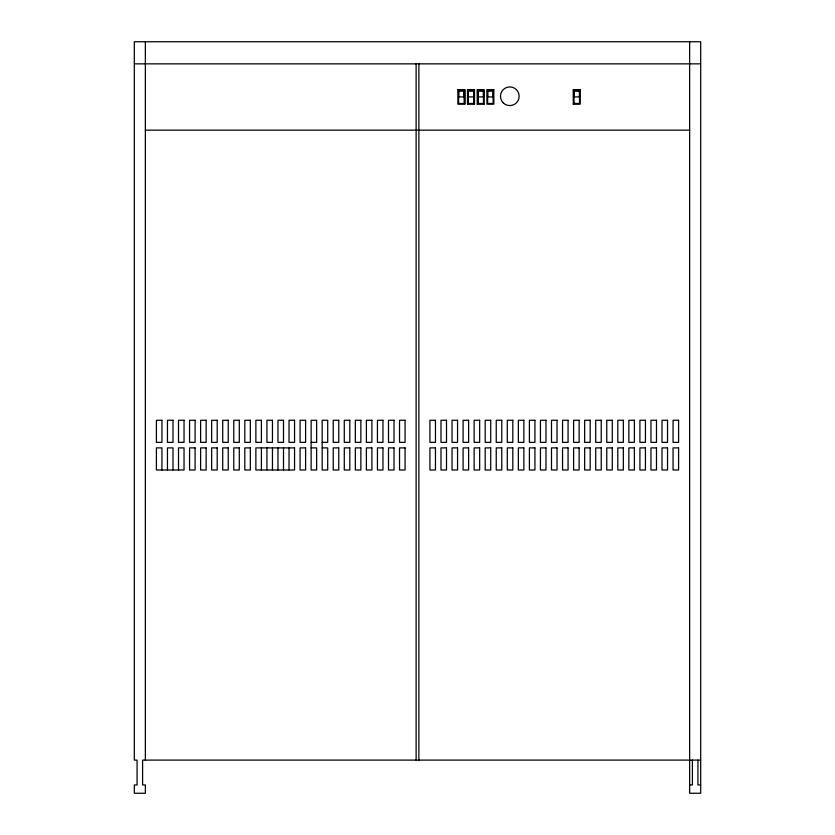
<?xml version="1.0" encoding="UTF-8"?>
<svg xmlns="http://www.w3.org/2000/svg" width="835" height="835" viewBox="0 0 835 835"><rect width="100%" height="100%" fill="white"/><g stroke="black" fill="none" stroke-linecap="round" stroke-linejoin="round"><path stroke-width="1.25" d="M458.488 92.758L458.53 90.566M458.624 90.337L458.634 103.467L464.145 103.467L464.135 90.337L458.624 90.337L458.634 96.902L464.145 96.902L464.145 90.337M468.31 90.337L468.31 96.902L473.821 96.902L474.029 91.213L473.821 90.337L468.289 90.337L468.31 103.467L473.821 103.467L473.81 95.106M483.475 90.337L483.486 103.467L477.964 103.467L477.964 90.337L483.475 90.337L483.486 96.902L477.975 96.902L477.87 90.566L477.975 103.467L477.766 102.58M487.64 90.337L487.64 96.902L493.161 96.902L493.37 91.213L493.161 90.337L487.63 90.337L487.64 103.467L493.161 103.467L493.047 90.566M573.989 96.902L573.989 90.337L579.49 90.337L579.5 96.902L573.989 96.902L573.781 96.056L573.989 90.337L573.989 103.467L579.5 103.467L579.49 90.337M134.31 63.857L700.69 63.857M457.841 89.648L464.824 89.648L464.824 104.156L457.841 104.156L457.935 89.648M580.179 89.648L573.196 89.648L573.28 104.156M458.843 91.213L464.364 91.213M468.518 91.213L474.029 91.213M478.184 91.213L483.705 91.213M487.859 91.213L493.37 91.213M574.198 91.213L579.709 91.213M477.182 104.156L484.164 104.156M573.196 104.156L580.179 104.156L580.085 89.648M145.353 130.166L689.647 130.166M311.131 442.362L316.653 442.362L316.653 420.266L311.131 420.266L311.131 469.99L316.653 469.99L316.653 447.894L311.131 447.894M322.185 442.362L327.706 442.362L327.706 420.266L322.185 420.266L322.185 469.99L327.706 469.99L327.706 447.894L322.185 447.894M700.69 760.101L142.597 760.101L142.597 784.963L145.353 784.963L145.353 793.25L134.31 793.25L134.31 784.963L137.065 784.963L137.065 760.101L134.31 760.101L134.31 41.75L700.69 41.75L700.69 793.25L689.647 793.25L689.647 41.75M689.647 784.963L692.403 784.963L692.403 760.101M700.69 784.963L697.935 784.963L697.935 760.101M573.989 103.467L573.77 102.58M484.081 104.156L484.164 89.648L477.182 89.648L477.276 104.156M474.405 89.648L474.405 104.156M467.6 89.648L467.6 104.156M464.74 89.648L464.74 104.156M418.878 63.857L418.878 760.101M416.122 63.857L416.122 760.101M289.025 447.894L289.025 469.99M283.503 447.894L283.503 469.99M277.971 447.894L277.971 469.99M272.45 447.894L272.45 469.99M266.929 447.894L266.929 469.99M261.397 447.894L261.397 469.99M178.513 469.99L178.513 447.894L184.034 447.894L184.034 469.99L156.406 469.99L156.406 447.894L161.938 447.894L161.938 469.99M172.991 469.99L172.991 447.894L167.459 447.894L167.459 469.99M145.353 41.75L145.353 760.101M474.499 89.648L467.517 89.648L467.517 104.156L474.499 104.156L474.499 89.648M493.84 89.648L486.857 89.648L486.941 104.156L493.84 104.156L493.84 89.648M161.938 420.266L156.406 420.266L156.406 442.362L161.938 442.362L161.938 420.266M172.991 420.266L167.459 420.266L167.459 442.362L172.991 442.362L172.991 420.266M184.034 420.266L178.513 420.266L178.513 442.362L184.034 442.362L184.034 420.266M195.087 420.266L189.566 420.266L189.566 442.362L195.087 442.362L195.087 420.266M206.141 420.266L200.619 420.266L200.619 442.362L206.141 442.362L206.141 420.266M217.194 420.266L211.662 420.266L211.662 442.362L217.194 442.362L217.194 420.266M228.247 420.266L222.715 420.266L222.715 442.362L228.247 442.362L228.247 420.266M239.29 420.266L233.769 420.266L233.769 442.362L239.29 442.362L239.29 420.266M250.343 420.266L244.822 420.266L244.822 442.362L250.343 442.362L250.343 420.266M261.397 420.266L255.875 420.266L255.875 442.362L261.397 442.362L261.397 420.266M272.45 420.266L266.929 420.266L266.929 442.362L272.45 442.362L272.45 420.266M283.503 420.266L277.971 420.266L277.971 442.362L283.503 442.362L283.503 420.266M294.557 420.266L289.025 420.266L289.025 442.362L294.557 442.362L294.557 420.266M305.6 420.266L300.078 420.266L300.078 442.362L305.6 442.362L305.6 420.266M338.76 420.266L333.228 420.266L333.228 442.362L338.76 442.362L338.76 420.266M349.813 420.266L344.281 420.266L344.281 442.362L349.813 442.362L349.813 420.266M360.866 420.266L355.334 420.266L355.334 442.362L360.866 442.362L360.866 420.266M371.909 420.266L366.388 420.266L366.388 442.362L371.909 442.362L371.909 420.266M382.962 420.266L377.441 420.266L377.441 442.362L382.962 442.362L382.962 420.266M394.016 420.266L388.494 420.266L388.494 442.362L394.016 442.362L394.016 420.266M405.069 420.266L399.537 420.266L399.537 442.362L405.069 442.362L405.069 420.266M435.463 420.266L429.931 420.266L429.931 442.362L435.463 442.362L435.463 420.266M446.506 420.266L440.984 420.266L440.984 442.362L446.506 442.362L446.506 420.266M457.559 420.266L452.038 420.266L452.038 442.362L457.559 442.362L457.559 420.266M468.612 420.266L463.091 420.266L463.091 442.362L468.612 442.362L468.612 420.266M479.666 420.266L474.134 420.266L474.134 442.362L479.666 442.362L479.666 420.266M490.719 420.266L485.187 420.266L485.187 442.362L490.719 442.362L490.719 420.266M501.772 420.266L496.24 420.266L496.24 442.362L501.772 442.362L501.772 420.266M512.815 420.266L507.294 420.266L507.294 442.362L512.815 442.362L512.815 420.266M523.869 420.266L518.347 420.266L518.347 442.362L523.869 442.362L523.869 420.266M534.922 420.266L529.4 420.266L529.4 442.362L534.922 442.362L534.922 420.266M545.975 420.266L540.443 420.266L540.443 442.362L545.975 442.362L545.975 420.266M557.028 420.266L551.497 420.266L551.497 442.362L557.028 442.362L557.028 420.266M568.071 420.266L562.55 420.266L562.55 442.362L568.071 442.362L568.071 420.266M579.125 420.266L573.603 420.266L573.603 442.362L579.125 442.362L579.125 420.266M590.178 420.266L584.657 420.266L584.657 442.362L590.178 442.362L590.178 420.266M601.231 420.266L595.71 420.266L595.71 442.362L601.231 442.362L601.231 420.266M612.285 420.266L606.753 420.266L606.753 442.362L612.285 442.362L612.285 420.266M623.338 420.266L617.806 420.266L617.806 442.362L623.338 442.362L623.338 420.266M634.381 420.266L628.859 420.266L628.859 442.362L634.381 442.362L634.381 420.266M645.434 420.266L639.913 420.266L639.913 442.362L645.434 442.362L645.434 420.266M656.487 420.266L650.966 420.266L650.966 442.362L656.487 442.362L656.487 420.266M667.541 420.266L662.009 420.266L662.009 442.362L667.541 442.362L667.541 420.266M678.594 420.266L673.062 420.266L673.062 442.362L678.594 442.362L678.594 420.266M195.087 447.894L189.566 447.894L189.566 469.99L195.087 469.99L195.087 447.894M206.141 447.894L200.619 447.894L200.619 469.99L206.141 469.99L206.141 447.894M217.194 447.894L211.662 447.894L211.662 469.99L217.194 469.99L217.194 447.894M228.247 447.894L222.715 447.894L222.715 469.99L228.247 469.99L228.247 447.894M239.29 447.894L233.769 447.894L233.769 469.99L239.29 469.99L239.29 447.894M250.343 447.894L244.822 447.894L244.822 469.99L250.343 469.99L250.343 447.894M294.557 447.894L255.875 447.894L255.875 469.99L294.557 469.99L294.557 447.894M305.6 447.894L300.078 447.894L300.078 469.99L305.6 469.99L305.6 447.894M338.76 447.894L333.228 447.894L333.228 469.99L338.76 469.99L338.76 447.894M349.813 447.894L344.281 447.894L344.281 469.99L349.813 469.99L349.813 447.894M360.866 447.894L355.334 447.894L355.334 469.99L360.866 469.99L360.866 447.894M371.909 447.894L366.388 447.894L366.388 469.99L371.909 469.99L371.909 447.894M382.962 447.894L377.441 447.894L377.441 469.99L382.962 469.99L382.962 447.894M394.016 447.894L388.494 447.894L388.494 469.99L394.016 469.99L394.016 447.894M405.069 447.894L399.537 447.894L399.537 469.99L405.069 469.99L405.069 447.894M435.463 447.894L429.931 447.894L429.931 469.99L435.463 469.99L435.463 447.894M446.506 447.894L440.984 447.894L440.984 469.99L446.506 469.99L446.506 447.894M457.559 447.894L452.038 447.894L452.038 469.99L457.559 469.99L457.559 447.894M468.612 447.894L463.091 447.894L463.091 469.99L468.612 469.99L468.612 447.894M479.666 447.894L474.134 447.894L474.134 469.99L479.666 469.99L479.666 447.894M490.719 447.894L485.187 447.894L485.187 469.99L490.719 469.99L490.719 447.894M501.772 447.894L496.24 447.894L496.24 469.99L501.772 469.99L501.772 447.894M512.815 447.894L507.294 447.894L507.294 469.99L512.815 469.99L512.815 447.894M523.869 447.894L518.347 447.894L518.347 469.99L523.869 469.99L523.869 447.894M534.922 447.894L529.4 447.894L529.4 469.99L534.922 469.99L534.922 447.894M545.975 447.894L540.443 447.894L540.443 469.99L545.975 469.99L545.975 447.894M557.028 447.894L551.497 447.894L551.497 469.99L557.028 469.99L557.028 447.894M568.071 447.894L562.55 447.894L562.55 469.99L568.071 469.99L568.071 447.894M579.125 447.894L573.603 447.894L573.603 469.99L579.125 469.99L579.125 447.894M590.178 447.894L584.657 447.894L584.657 469.99L590.178 469.99L590.178 447.894M601.231 447.894L595.71 447.894L595.71 469.99L601.231 469.99L601.231 447.894M612.285 447.894L606.753 447.894L606.753 469.99L612.285 469.99L612.285 447.894M623.338 447.894L617.806 447.894L617.806 469.99L623.338 469.99L623.338 447.894M634.381 447.894L628.859 447.894L628.859 469.99L634.381 469.99L634.381 447.894M645.434 447.894L639.913 447.894L639.913 469.99L645.434 469.99L645.434 447.894M656.487 447.894L650.966 447.894L650.966 469.99L656.487 469.99L656.487 447.894M667.541 447.894L662.009 447.894L662.009 469.99L667.541 469.99L667.541 447.894M678.594 447.894L673.062 447.894L673.062 469.99L678.594 469.99L678.594 447.894M503.213 102.841A9.321 9.321 0 0 0 518.817 98.666A9.321 9.321 0 0 0 507.398 87.247A9.321 9.321 0 0 0 503.213 102.841"/></g></svg>
